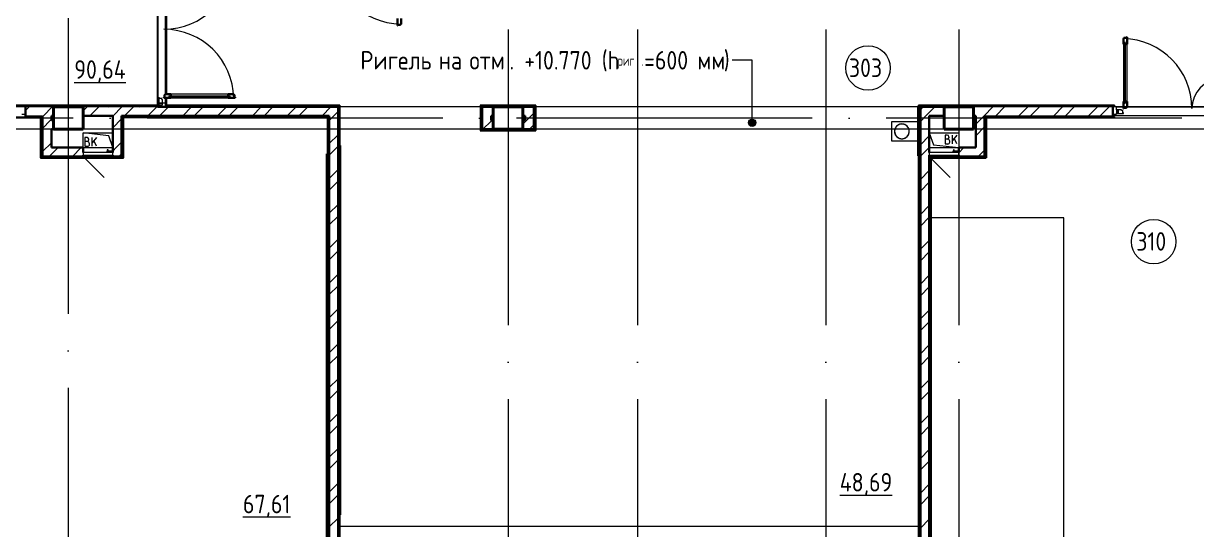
# Model space of a CAD drawing. Header units: millimetres. Extents: x -586848 to 520591, y -385801 to 675781.
# Drawn here: x 267536 to 283411, y 615531 to 622376 of the extents above; entities that cross this region are included whole.
import ezdxf

# ---------------------------------------------------------------- set-up
doc = ezdxf.new("R2010")
doc.units = ezdxf.units.MM
doc.linetypes.add('ADSK_Линия сетки', pattern=[25, 20, -2.5, 0, -2.5])
doc.linetypes.add('ADSK_Сверху', pattern=[450, 300, -150])
for name, color, linetype, lineweight in [('Аннотация', 7, 'Continuous', 18), ('Витраж', 7, 'Continuous', 9), ('Двери', 252, 'Continuous', 9), ('Линии', 7, 'Continuous', 9), ('Марки помещений', 252, 'Continuous', 20), ('Несущие колонны', 252, 'Continuous', 18), ('Оборудование', 8, 'Continuous', 18), ('Ограждение', 252, 'Continuous', 9), ('Оси', 252, 'Continuous', 9), ('Перекрытие', 252, 'Continuous', 18), ('Сантехника', 252, 'Continuous', 9), ('Стены наружные', 7, 'Continuous', 18), ('Стены штриховка', 7, 'Continuous', 9)]:
    doc.layers.add(name, color=color, linetype=linetype, lineweight=lineweight)
doc.layers.add('Двери открывание', color=7, linetype='Continuous', lineweight=9, true_color=0xc0c0c0)
doc.styles.add('GOST Common_2', font='', dxfattribs={"width": 0.9, "height": 250})
doc.styles.add('GOST Common_3', font='', dxfattribs={"height": 3.5})
doc.styles.get('GOST Common_2').set_extended_font_data('GOST type B')
doc.styles.get('GOST Common_3').set_extended_font_data('GOST 2.304 type A')

# ---------------------------------------------------------------- blocks, each defined once
blk = doc.blocks.new('3 этаж')
at = {"layer": 'Аннотация', "lineweight": 9, "true_color": 0x636466}
h = blk.add_hatch(color=251, dxfattribs=at)
edge = h.paths.add_edge_path()
edge.add_arc((278199, -11677), 50, 0, 360)
at = {"color": 251, "lineweight": 18, "true_color": 0x636466}
for p, q in [((269493, -11854), (269146, -11813)), ((269146, -12013), (269146, -11813)), ((269146, -11813), (269546, -11813)), ((269199, -11876), (269169, -11876)), ((269169, -11876), (269169, -11996)), ((269222, -11910), (269222, -11900)), ((269329, -11876), (269269, -11948)), ((269269, -11996), (269269, -11876)), ((269546, -12013), (269493, -11854)), ((280596, -11813), (280653, -11975)), ((280596, -11813), (280996, -11813)), ((280840, -11844), (280810, -11844)), ((280810, -11844), (280810, -11964)), ((280844, -11898), (280810, -11898)), ((280864, -11878), (280864, -11868)), ((280970, -11844), (280910, -11916)), ((280910, -11964), (280910, -11844)), ((280970, -11964), (280934, -11887)), ((280996, -11813), (280996, -12013)), ((269202, -11930), (269169, -11930)), ((269169, -11996), (269206, -11996)), ((269232, -11970), (269232, -11960)), ((269329, -11996), (269293, -11919)), ((280653, -11975), (280996, -12013)), ((280810, -11964), (280847, -11964)), ((280874, -11938), (280874, -11928))]:
    blk.add_line(p, q, dxfattribs=at)
for centre, radius, start, end in [((269199, -11900), 23.3, 0, 90), ((280840, -11868), 23.3, 0, 90), ((280844, -11878), 20, 270, 0), ((280844, -11928), 30, 0, 90), ((269202, -11910), 20, 270, 0), ((269202, -11960), 30, 0, 90), ((269206, -11970), 26.7, 270, 0), ((280847, -11938), 26.7, 270, 0)]:
    blk.add_arc(centre, radius, start, end, dxfattribs=at)
at = {"layer": 'Аннотация', "color": 251, "lineweight": 9, "true_color": 0x636466}
for p, q in [((277934, -10832), (277927, -10832)), ((278199, -10832), (277934, -10832)), ((278199, -11677), (278199, -10832))]:
    blk.add_line(p, q, dxfattribs=at)
blk.add_circle((278199, -11677), 50, dxfattribs=at)
at = {"layer": 'Витраж', "color": 251, "true_color": 0x636466}
for p, q in [((270161, -11413), (270161, -9408)), ((270261, -11291), (270261, -9535)), ((270261, -11413), (270261, -11341))]:
    blk.add_line(p, q, dxfattribs=at)
at = {"layer": 'Витраж', "color": 251, "lineweight": 18, "true_color": 0x636466, "extrusion": (0, 0, -1)}
for p, q in [((270161, -11413), (270161, -11463)), ((270171, -11413), (270161, -11413)), ((270261, -11413), (270221, -11413)), ((270261, -11463), (270261, -11413)), ((268366, -11463), (268316, -11463)), ((268316, -11563), (268366, -11563)), ((268366, -11563), (268366, -11463)), ((270161, -11463), (270261, -11463)), ((283131, -11463), (283081, -11463)), ((283081, -11463), (283081, -11563)), ((283081, -11563), (283131, -11563)), ((283131, -11503), (283131, -11463)), ((283131, -11563), (283131, -11553))]:
    blk.add_line(p, q, dxfattribs=at)
at = {"layer": 'Двери', "color": 251, "lineweight": 30, "true_color": 0x636466}
for p, q in [((273399, -10266), (273399, -10360)), ((273449, -10342), (273449, -10266)), ((273399, -10360), (273407, -10360)), ((273407, -10360), (273407, -10351)), ((273407, -10351), (273441, -10351)), ((273441, -10351), (273441, -10342)), ((273441, -10342), (273449, -10342)), ((283231, -10539), (283223, -10539)), ((283223, -10539), (283223, -10615)), ((283232, -10615), (283223, -10615)), ((283265, -10530), (283231, -10530)), ((283231, -10530), (283231, -10539)), ((283232, -10597), (283232, -10615)), ((283253, -10597), (283232, -10597)), ((283253, -10615), (283253, -10597)), ((283273, -10615), (283253, -10615)), ((283273, -10521), (283265, -10521)), ((283265, -10521), (283265, -10530)), ((283273, -10615), (283273, -10521)), ((270248, -11333), (270239, -11333)), ((270239, -11333), (270239, -11341)), ((270239, -11341), (270333, -11341)), ((270248, -11299), (270248, -11333)), ((270257, -11299), (270248, -11299)), ((270333, -11291), (270257, -11291)), ((270257, -11291), (270257, -11299)), ((270333, -11311), (270315, -11311)), ((270315, -11311), (270315, -11332)), ((270315, -11332), (270333, -11332)), ((270333, -11291), (270333, -11311)), ((270333, -11332), (270333, -11341)), ((271185, -11291), (271109, -11291)), ((271109, -11291), (271109, -11311)), ((271109, -11311), (271127, -11311)), ((271109, -11332), (271109, -11341)), ((271127, -11332), (271109, -11332)), ((271109, -11341), (271203, -11341)), ((271127, -11311), (271127, -11332)), ((271185, -11299), (271185, -11291)), ((271194, -11299), (271185, -11299)), ((271194, -11333), (271194, -11299)), ((271203, -11333), (271194, -11333)), ((271203, -11341), (271203, -11333)), ((283223, -11391), (283223, -11485)), ((283232, -11391), (283223, -11391)), ((283232, -11409), (283232, -11391)), ((283253, -11409), (283232, -11409)), ((283253, -11391), (283253, -11409)), ((283273, -11391), (283253, -11391)), ((283273, -11467), (283273, -11391)), ((283223, -11485), (283231, -11485)), ((283231, -11485), (283231, -11476)), ((283231, -11476), (283265, -11476)), ((283265, -11476), (283265, -11467)), ((283265, -11467), (283273, -11467))]:
    blk.add_line(p, q, dxfattribs=at)
at = {"layer": 'Двери', "color": 251, "true_color": 0x636466}
for p, q in [((283223, -10615), (283223, -11391)), ((283232, -10597), (283232, -11409)), ((283253, -10597), (283232, -10597)), ((283253, -11409), (283253, -10597)), ((283273, -11391), (283273, -10615)), ((270179, -11341), (270171, -11341)), ((270171, -11341), (270171, -11413)), ((270221, -11413), (270171, -11413)), ((270171, -11413), (270171, -11433)), ((270171, -11413), (270221, -11413)), ((270179, -11350), (270179, -11341)), ((270213, -11350), (270179, -11350)), ((270213, -11364), (270213, -11350)), ((270221, -11364), (270213, -11364)), ((270221, -11413), (270221, -11364)), ((270221, -11433), (270221, -11413)), ((270315, -11311), (271127, -11311)), ((270315, -11332), (270315, -11311)), ((271127, -11332), (270315, -11332)), ((271109, -11291), (270333, -11291)), ((270333, -11341), (271109, -11341)), ((271127, -11311), (271127, -11332)), ((283232, -11409), (283253, -11409)), ((270171, -11433), (270221, -11433)), ((283131, -11503), (283131, -11553)), ((283151, -11503), (283131, -11503)), ((283131, -11553), (283151, -11553)), ((283151, -11553), (283151, -11503)), ((283200, -11503), (283151, -11503)), ((283151, -11503), (283151, -11553)), ((283151, -11553), (283223, -11553)), ((283200, -11511), (283200, -11503)), ((283214, -11511), (283200, -11511)), ((283214, -11545), (283214, -11511)), ((283223, -11545), (283214, -11545)), ((283223, -11553), (283223, -11545))]:
    blk.add_line(p, q, dxfattribs=at)
at = {"layer": 'Двери открывание', "color": 251, "true_color": 0x636466}
for centre, radius, start, end in [((270239, -9467), 946, 270, 358.9097), ((273467, -9376), 966, 180, 268.9323), ((270239, -11359), 946, 1.0903, 90), ((283205, -11485), 946, 0, 88.9097), ((284557, -11485), 406, 92.541, 180)]:
    blk.add_arc(centre, radius, start, end, dxfattribs=at)
at = {"layer": 'Линии', "color": 251, "linetype": 'ADSK_Сверху', "ltscale": 200, "true_color": 0x636466}
for p, q in [((294551, -11463), (261341, -11463)), ((294551, -11763), (261341, -11763))]:
    blk.add_line(p, q, dxfattribs=at)
at = {"layer": 'Марки помещений', "color": 251, "true_color": 0x636466}
for centre in [(279768, -10936), (283633, -13285)]:
    blk.add_circle(centre, 300, dxfattribs=at)
at = {"layer": 'Несущие колонны', "color": 251, "lineweight": 40, "true_color": 0x636466}
for p, q in [((268746, -11463), (269146, -11463)), ((268746, -11763), (268746, -11463)), ((269146, -11463), (268746, -11463)), ((268746, -11583), (268746, -11763)), ((269146, -11463), (269146, -11763)), ((269146, -11763), (269146, -11583)), ((274696, -11463), (275096, -11463)), ((274696, -11763), (274696, -11463)), ((275096, -11463), (274696, -11463)), ((274696, -11463), (274696, -11763)), ((275096, -11463), (275096, -11763)), ((275096, -11763), (275096, -11463)), ((280796, -11463), (281196, -11463)), ((280796, -11763), (280796, -11463)), ((281196, -11463), (280796, -11463)), ((280796, -11463), (280796, -11763)), ((281196, -11463), (281196, -11763)), ((281196, -11763), (281196, -11463)), ((269146, -11763), (268746, -11763)), ((268746, -11763), (269146, -11763)), ((275096, -11763), (274696, -11763)), ((274696, -11763), (275096, -11763)), ((281196, -11763), (280796, -11763)), ((280796, -11763), (281196, -11763))]:
    blk.add_line(p, q, dxfattribs=at)
at = {"layer": 'Несущие колонны', "color": 251, "true_color": 0x636466}
for p, q in [((268746, -11463), (268746, -11583)), ((269146, -11583), (269146, -11463))]:
    blk.add_line(p, q, dxfattribs=at)
at = {"layer": 'Оборудование', "color": 251, "true_color": 0x636466}
for p, q in [((269474, -12063), (269466, -12063)), ((269466, -12063), (269466, -12068)), ((269470, -12063), (269470, -12078)), ((269489, -12063), (269470, -12063)), ((269473, -12061), (269471, -12063)), ((269473, -12043), (269473, -12061)), ((269485, -12043), (269473, -12043)), ((269485, -12061), (269473, -12061)), ((269530, -12063), (269484, -12063)), ((269485, -12061), (269485, -12043)), ((269487, -12063), (269485, -12061)), ((269489, -12078), (269489, -12063)), ((269530, -12068), (269530, -12063)), ((280924, -12063), (280916, -12063)), ((280916, -12063), (280916, -12068)), ((280920, -12063), (280920, -12078)), ((280939, -12063), (280920, -12063)), ((280923, -12061), (280921, -12063)), ((280923, -12043), (280923, -12061)), ((280935, -12043), (280923, -12043)), ((280935, -12061), (280923, -12061)), ((280980, -12063), (280934, -12063)), ((280935, -12061), (280935, -12043)), ((280937, -12063), (280935, -12061)), ((280939, -12078), (280939, -12063)), ((280980, -12068), (280980, -12063)), ((269146, -12078), (269146, -12115)), ((269546, -12078), (269146, -12078)), ((269146, -12133), (269429, -12416)), ((269147, -12116), (269545, -12116)), ((269153, -12116), (269153, -12125)), ((269154, -12126), (269538, -12126)), ((269165, -12128), (269165, -12133)), ((269165, -12133), (269527, -12133)), ((269449, -12133), (269449, -12135)), ((269449, -12135), (269453, -12135)), ((269514, -12135), (269453, -12135)), ((269466, -12068), (269474, -12068)), ((269484, -12068), (269530, -12068)), ((269514, -12135), (269518, -12135)), ((269518, -12135), (269518, -12133)), ((269527, -12133), (269527, -12128)), ((269539, -12125), (269539, -12116)), ((269546, -12115), (269546, -12078)), ((280596, -12078), (280596, -12115)), ((280996, -12078), (280596, -12078)), ((280596, -12133), (280879, -12416)), ((280597, -12116), (280995, -12116)), ((280603, -12116), (280603, -12125)), ((280604, -12126), (280988, -12126)), ((280615, -12128), (280615, -12133)), ((280615, -12133), (280977, -12133)), ((280899, -12133), (280899, -12135)), ((280899, -12135), (280903, -12135)), ((280964, -12135), (280903, -12135)), ((280916, -12068), (280924, -12068)), ((280934, -12068), (280980, -12068)), ((280964, -12135), (280968, -12135)), ((280968, -12135), (280968, -12133)), ((280977, -12133), (280977, -12128)), ((280989, -12125), (280989, -12116)), ((280996, -12115), (280996, -12078))]:
    blk.add_line(p, q, dxfattribs=at)
for points, knots in [([(269146, -12115), (269146, -12115), (269146, -12115), (269146, -12115), (269146, -12115), (269146, -12116), (269146, -12116), (269146, -12116), (269147, -12116), (269147, -12116)], [-1, -1, -1, -1, -0.833333, -0.666667, -0.5, -0.333333, -0.25, -0.166667, 0, 0, 0, 0]), ([(269153, -12125), (269153, -12126), (269153, -12126), (269153, -12126), (269153, -12126), (269153, -12126), (269153, -12126), (269153, -12126), (269154, -12126), (269154, -12126), (269154, -12126)], [-1, -1, -1, -1, -0.833333, -0.666667, -0.541667, -0.416667, -0.333333, -0.25, -0.166667, 0, 0, 0, 0]), ([(269163, -12126), (269163, -12126), (269164, -12126), (269164, -12127), (269164, -12127), (269164, -12127), (269164, -12127), (269164, -12127), (269165, -12127), (269165, -12127), (269165, -12128), (269165, -12128), (269165, -12128)], [-1, -1, -1, -1, -0.833333, -0.75, -0.666667, -0.583333, -0.5, -0.416667, -0.333333, -0.25, -0.166667, 0, 0, 0, 0]), ([(269527, -12128), (269527, -12128), (269527, -12128), (269527, -12127), (269527, -12127), (269527, -12127), (269527, -12127), (269527, -12127), (269528, -12127), (269528, -12127), (269528, -12126), (269528, -12126), (269528, -12126)], [0, 0, 0, 0, 0.166667, 0.25, 0.333333, 0.416667, 0.5, 0.583333, 0.666667, 0.75, 0.833333, 1, 1, 1, 1]), ([(269538, -12126), (269538, -12126), (269538, -12126), (269538, -12126), (269538, -12126), (269538, -12126), (269539, -12126), (269539, -12126), (269539, -12126), (269539, -12126), (269539, -12125)], [0, 0, 0, 0, 0.166667, 0.25, 0.333333, 0.416667, 0.541667, 0.666667, 0.833333, 1, 1, 1, 1]), ([(269545, -12116), (269545, -12116), (269545, -12116), (269545, -12116), (269545, -12116), (269546, -12115), (269546, -12115), (269546, -12115), (269546, -12115), (269546, -12115)], [0, 0, 0, 0, 0.166667, 0.25, 0.333333, 0.5, 0.666667, 0.833333, 1, 1, 1, 1]), ([(280596, -12115), (280596, -12115), (280596, -12115), (280596, -12115), (280596, -12115), (280596, -12116), (280596, -12116), (280596, -12116), (280597, -12116), (280597, -12116)], [-1, -1, -1, -1, -0.833333, -0.666667, -0.5, -0.333333, -0.25, -0.166667, 0, 0, 0, 0]), ([(280603, -12125), (280603, -12126), (280603, -12126), (280603, -12126), (280603, -12126), (280603, -12126), (280603, -12126), (280603, -12126), (280604, -12126), (280604, -12126), (280604, -12126)], [-1, -1, -1, -1, -0.833333, -0.666667, -0.541667, -0.416667, -0.333333, -0.25, -0.166667, 0, 0, 0, 0]), ([(280613, -12126), (280613, -12126), (280614, -12126), (280614, -12127), (280614, -12127), (280614, -12127), (280614, -12127), (280614, -12127), (280615, -12127), (280615, -12127), (280615, -12128), (280615, -12128), (280615, -12128)], [-1, -1, -1, -1, -0.833333, -0.75, -0.666667, -0.583333, -0.5, -0.416667, -0.333333, -0.25, -0.166667, 0, 0, 0, 0]), ([(280977, -12128), (280977, -12128), (280977, -12128), (280977, -12127), (280977, -12127), (280977, -12127), (280977, -12127), (280977, -12127), (280978, -12127), (280978, -12127), (280978, -12126), (280978, -12126), (280978, -12126)], [0, 0, 0, 0, 0.166667, 0.25, 0.333333, 0.416667, 0.5, 0.583333, 0.666667, 0.75, 0.833333, 1, 1, 1, 1]), ([(280988, -12126), (280988, -12126), (280988, -12126), (280988, -12126), (280988, -12126), (280988, -12126), (280989, -12126), (280989, -12126), (280989, -12126), (280989, -12126), (280989, -12125)], [0, 0, 0, 0, 0.166667, 0.25, 0.333333, 0.416667, 0.541667, 0.666667, 0.833333, 1, 1, 1, 1]), ([(280995, -12116), (280995, -12116), (280995, -12116), (280995, -12116), (280995, -12116), (280996, -12115), (280996, -12115), (280996, -12115), (280996, -12115), (280996, -12115)], [0, 0, 0, 0, 0.166667, 0.25, 0.333333, 0.5, 0.666667, 0.833333, 1, 1, 1, 1])]:
    blk.add_open_spline(points, degree=3, knots=knots, dxfattribs=at)
at = {"layer": 'Ограждение', "color": 251, "true_color": 0x636466}
for p, q in [((270161, -11438), (264826, -11438)), ((270151, -11448), (270161, -11448)), ((270264, -11448), (270264, -11438)), ((272621, -11438), (270264, -11438)), ((270264, -11448), (270276, -11448)), ((272616, -11448), (272621, -11448)), ((272621, -11438), (272621, -11448)), ((274526, -11443), (274521, -11438)), ((274521, -11438), (274521, -11788)), ((275271, -11438), (274521, -11438)), ((275271, -11438), (275266, -11443)), ((275271, -11788), (275271, -11438)), ((280451, -11448), (280451, -11438)), ((283101, -11438), (280451, -11438)), ((280451, -11448), (280456, -11448)), ((283081, -11448), (283101, -11448)), ((283101, -11438), (283101, -11448)), ((264826, -11608), (268571, -11608)), ((268576, -11603), (268571, -11608)), ((268571, -11608), (268571, -12158)), ((269691, -11608), (269686, -11603)), ((269691, -12158), (269691, -11608)), ((269691, -11608), (272451, -11608)), ((272451, -11608), (272456, -11603)), ((272451, -11608), (272451, -12098)), ((272616, -11723), (272621, -11723)), ((272621, -11983), (272621, -11723)), ((281371, -11608), (281366, -11603)), ((281371, -12118), (281371, -11608)), ((281371, -11608), (283101, -11608)), ((283101, -11598), (283081, -11598)), ((283101, -11598), (283101, -11608)), ((274526, -11783), (274521, -11788)), ((274521, -11788), (275271, -11788)), ((275266, -11783), (275271, -11788)), ((268571, -12158), (268576, -12153)), ((268571, -12158), (269691, -12158)), ((269691, -12158), (269686, -12153)), ((280621, -12963), (280621, -12153)), ((281371, -12118), (281366, -12113)), ((281366, -12118), (281371, -12118)), ((280451, -12398), (280456, -12398)), ((280451, -12398), (280451, -17133)), ((272621, -17133), (272621, -16983)), ((272616, -17133), (280456, -17133))]:
    blk.add_line(p, q, dxfattribs=at)
at = {"layer": 'Оси', "color": 251, "linetype": 'ADSK_Линия сетки', "ltscale": 200, "true_color": 0x636466}
for p, q in [((274896, 34587), (274896, -31390)), ((276646, 34587), (276646, -31390)), ((279196, 34587), (279196, -31390)), ((280996, 34587), (280996, -31390)), ((268946, -263), (268946, -31390)), ((314013, -11613), (237074, -11613))]:
    blk.add_line(p, q, dxfattribs=at)
at = {"layer": 'Перекрытие', "color": 251, "true_color": 0x636466}
for p, q in [((269146, -12013), (269146, -11813)), ((269146, -11813), (269546, -11813)), ((280596, -11813), (280996, -11813)), ((280996, -11813), (280996, -12013)), ((282416, -12963), (280616, -12963)), ((282416, -17563), (282416, -12963))]:
    blk.add_line(p, q, dxfattribs=at)
at = {"layer": 'Сантехника', "color": 251, "true_color": 0x636466}
for p, q in [((280446, -11663), (280086, -11663)), ((280086, -11663), (280086, -11923)), ((280138, -11745), (280136, -11749)), ((280140, -11742), (280138, -11745)), ((280142, -11739), (280140, -11742)), ((280144, -11735), (280142, -11739)), ((280147, -11732), (280144, -11735)), ((280149, -11729), (280147, -11732)), ((280152, -11726), (280149, -11729)), ((280155, -11723), (280152, -11726)), ((280158, -11720), (280155, -11723)), ((280161, -11718), (280158, -11720)), ((280164, -11715), (280161, -11718)), ((280167, -11713), (280164, -11715)), ((280170, -11710), (280167, -11713)), ((280174, -11708), (280170, -11710)), ((280177, -11706), (280174, -11708)), ((280181, -11704), (280177, -11706)), ((280184, -11703), (280181, -11704)), ((280188, -11701), (280184, -11703)), ((280192, -11699), (280188, -11701)), ((280195, -11698), (280192, -11699)), ((280199, -11697), (280195, -11698)), ((280203, -11696), (280199, -11697)), ((280207, -11695), (280203, -11696)), ((280211, -11695), (280207, -11695)), ((280215, -11694), (280211, -11695)), ((280219, -11694), (280215, -11694)), ((280223, -11693), (280219, -11694)), ((280227, -11693), (280223, -11693)), ((280231, -11694), (280227, -11693)), ((280235, -11694), (280231, -11694)), ((280239, -11694), (280235, -11694)), ((280243, -11695), (280239, -11694)), ((280247, -11696), (280243, -11695)), ((280251, -11697), (280247, -11696)), ((280254, -11698), (280251, -11697)), ((280258, -11699), (280254, -11698)), ((280262, -11700), (280258, -11699)), ((280266, -11702), (280262, -11700)), ((280269, -11703), (280266, -11702)), ((280273, -11705), (280269, -11703)), ((280276, -11707), (280273, -11705)), ((280280, -11709), (280276, -11707)), ((280283, -11712), (280280, -11709)), ((280286, -11714), (280283, -11712)), ((280289, -11716), (280286, -11714)), ((280293, -11719), (280289, -11716)), ((280295, -11722), (280293, -11719)), ((280298, -11725), (280295, -11722)), ((280301, -11728), (280298, -11725)), ((280304, -11731), (280301, -11728)), ((280306, -11734), (280304, -11731)), ((280308, -11737), (280306, -11734)), ((280311, -11740), (280308, -11737)), ((280313, -11744), (280311, -11740)), ((280314, -11747), (280313, -11744)), ((280127, -11779), (280126, -11783)), ((280126, -11783), (280126, -11787)), ((280126, -11787), (280126, -11791)), ((280126, -11791), (280126, -11793)), ((280126, -11793), (280126, -11797)), ((280126, -11797), (280126, -11801)), ((280126, -11801), (280126, -11805)), ((280126, -11805), (280127, -11809)), ((280128, -11771), (280127, -11775)), ((280127, -11775), (280127, -11779)), ((280127, -11809), (280128, -11813)), ((280129, -11768), (280128, -11771)), ((280128, -11813), (280129, -11817)), ((280130, -11764), (280129, -11768)), ((280129, -11817), (280130, -11821)), ((280132, -11760), (280130, -11764)), ((280130, -11821), (280131, -11825)), ((280131, -11825), (280132, -11829)), ((280133, -11756), (280132, -11760)), ((280132, -11829), (280134, -11832)), ((280135, -11753), (280133, -11756)), ((280134, -11832), (280135, -11836)), ((280136, -11749), (280135, -11753)), ((280135, -11836), (280137, -11840)), ((280137, -11840), (280139, -11843)), ((280139, -11843), (280141, -11847)), ((280141, -11847), (280143, -11850)), ((280143, -11850), (280146, -11853)), ((280146, -11853), (280148, -11856)), ((280148, -11856), (280151, -11859)), ((280151, -11859), (280153, -11862)), ((280153, -11862), (280156, -11865)), ((280156, -11865), (280159, -11868)), ((280159, -11868), (280162, -11871)), ((280162, -11871), (280165, -11873)), ((280165, -11873), (280168, -11875)), ((280168, -11875), (280172, -11878)), ((280172, -11878), (280175, -11880)), ((280175, -11880), (280179, -11882)), ((280179, -11882), (280182, -11883)), ((280182, -11883), (280186, -11885)), ((280186, -11885), (280190, -11887)), ((280190, -11887), (280193, -11888)), ((280193, -11888), (280197, -11889)), ((280197, -11889), (280201, -11890)), ((280201, -11890), (280205, -11891)), ((280205, -11891), (280209, -11892)), ((280209, -11892), (280213, -11893)), ((280213, -11893), (280217, -11893)), ((280217, -11893), (280221, -11893)), ((280221, -11893), (280225, -11893)), ((280225, -11893), (280229, -11893)), ((280229, -11893), (280233, -11893)), ((280233, -11893), (280237, -11893)), ((280237, -11893), (280241, -11892)), ((280241, -11892), (280245, -11892)), ((280245, -11892), (280248, -11891)), ((280248, -11891), (280252, -11890)), ((280252, -11890), (280256, -11889)), ((280256, -11889), (280260, -11887)), ((280260, -11887), (280264, -11886)), ((280264, -11886), (280267, -11884)), ((280267, -11884), (280271, -11883)), ((280271, -11883), (280275, -11881)), ((280275, -11881), (280278, -11879)), ((280278, -11879), (280281, -11877)), ((280281, -11877), (280285, -11874)), ((280285, -11874), (280288, -11872)), ((280288, -11872), (280291, -11869)), ((280291, -11869), (280294, -11867)), ((280294, -11867), (280297, -11864)), ((280297, -11864), (280300, -11861)), ((280300, -11861), (280302, -11858)), ((280302, -11858), (280305, -11855)), ((280305, -11855), (280307, -11852)), ((280307, -11852), (280309, -11848)), ((280309, -11848), (280311, -11845)), ((280311, -11845), (280313, -11842)), ((280313, -11842), (280315, -11838)), ((280316, -11751), (280314, -11747)), ((280315, -11838), (280317, -11834)), ((280318, -11755), (280316, -11751)), ((280317, -11834), (280319, -11831)), ((280319, -11758), (280318, -11755)), ((280321, -11762), (280319, -11758)), ((280319, -11831), (280320, -11827)), ((280320, -11827), (280321, -11823)), ((280322, -11766), (280321, -11762)), ((280321, -11823), (280322, -11819)), ((280323, -11770), (280322, -11766)), ((280322, -11819), (280323, -11815)), ((280324, -11774), (280323, -11770)), ((280323, -11815), (280324, -11812)), ((280325, -11778), (280324, -11774)), ((280324, -11812), (280325, -11808)), ((280325, -11781), (280325, -11778)), ((280325, -11785), (280325, -11781)), ((280326, -11789), (280325, -11785)), ((280325, -11804), (280326, -11800)), ((280325, -11808), (280325, -11804)), ((280326, -11793), (280326, -11789)), ((280326, -11796), (280326, -11793)), ((280326, -11800), (280326, -11796)), ((280086, -11923), (280446, -11923))]:
    blk.add_line(p, q, dxfattribs=at)
for start, end in [(0, 180), (180, 0)]:
    blk.add_arc((280226, -11793), 100, start, end, dxfattribs=at)
at = {"layer": 'Стены наружные', "color": 251, "true_color": 0x636466}
for p, q in [((270151, -11438), (270151, -9383)), ((270276, -9535), (270276, -11291)), ((270276, -11341), (270276, -11438)), ((264916, -11443), (268366, -11443)), ((268746, -11583), (268746, -11463)), ((269146, -11463), (269146, -11583)), ((284681, -11583), (283081, -11583)), ((283131, -11463), (283223, -11463)), ((283273, -11463), (284489, -11463)), ((268366, -11603), (264916, -11603)), ((269146, -12013), (269546, -12013)), ((280596, -12013), (280996, -12013))]:
    blk.add_line(p, q, dxfattribs=at)
at = {"layer": 'Стены наружные', "color": 251, "lineweight": 30, "true_color": 0x636466}
for p, q in [((268366, -11443), (268366, -11603)), ((270136, -11443), (268366, -11443)), ((268596, -12133), (268596, -11583)), ((268716, -11583), (268746, -11583)), ((268716, -11643), (268716, -11583)), ((268746, -11463), (269146, -11463)), ((269146, -11583), (269546, -11583)), ((269546, -11583), (269546, -12078)), ((269666, -11583), (272476, -11583)), ((269666, -12133), (269666, -11583)), ((270136, -11448), (270136, -11443)), ((270151, -11448), (270136, -11448)), ((270151, -11463), (270151, -11448)), ((270151, -11463), (272596, -11463)), ((270276, -11448), (270276, -11463)), ((270276, -11448), (272611, -11448)), ((272616, -11443), (270291, -11443)), ((270291, -11443), (270291, -11448)), ((272476, -17588), (272476, -11583)), ((272596, -11463), (272596, -17588)), ((272611, -11448), (272611, -17583)), ((272616, -11983), (272616, -11443)), ((275266, -11443), (274526, -11443)), ((274526, -11443), (274526, -11783)), ((275261, -11448), (274531, -11448)), ((274531, -11448), (274531, -11778)), ((275096, -11463), (274546, -11463)), ((274546, -11463), (274546, -11763)), ((274666, -11583), (274696, -11583)), ((274666, -11643), (274666, -11583)), ((274696, -11583), (274696, -11463)), ((275246, -11463), (275096, -11463)), ((275096, -11463), (275096, -11583)), ((275096, -11583), (275126, -11583)), ((275126, -11583), (275126, -11643)), ((275246, -11763), (275246, -11463)), ((275261, -11778), (275261, -11448)), ((275266, -11783), (275266, -11443)), ((280446, -11463), (280446, -12123)), ((280456, -11463), (280446, -11463)), ((283081, -11443), (280456, -11443)), ((280456, -11443), (280456, -11463)), ((280476, -17588), (280476, -11463)), ((281196, -11463), (280476, -11463)), ((280596, -12078), (280596, -11583)), ((280596, -11583), (280796, -11583)), ((280796, -11583), (280796, -11463)), ((281196, -11463), (281196, -11583)), ((281196, -11583), (281226, -11583)), ((281226, -11583), (281226, -12013)), ((281346, -12133), (281346, -11583)), ((283081, -11603), (283081, -11443)), ((268366, -11603), (268576, -11603)), ((268576, -11603), (268576, -12153)), ((268581, -11598), (268581, -12148)), ((268746, -11643), (268716, -11643)), ((268746, -11763), (268746, -11643)), ((269681, -12148), (269681, -11598)), ((269681, -11598), (272461, -11598)), ((269686, -12153), (269686, -11603)), ((269686, -11603), (272456, -11603)), ((272456, -11603), (272456, -12098)), ((272461, -11598), (272461, -12098)), ((274696, -11643), (274666, -11643)), ((274696, -11763), (274696, -11643)), ((275126, -11643), (275096, -11643)), ((275096, -11643), (275096, -11763)), ((281361, -11598), (281366, -11598)), ((281366, -12153), (281366, -11603)), ((281366, -11603), (283081, -11603)), ((268716, -12013), (268716, -11763)), ((268716, -11763), (268746, -11763)), ((274526, -11783), (275266, -11783)), ((274531, -11778), (275261, -11778)), ((274546, -11763), (275096, -11763)), ((275096, -11763), (275246, -11763)), ((269146, -12013), (268716, -12013)), ((269146, -12078), (269146, -12013)), ((272626, -11983), (272616, -11983)), ((272626, -16983), (272626, -11983)), ((281226, -12013), (280996, -12013)), ((280996, -12013), (280996, -12078)), ((268576, -12153), (269686, -12153)), ((268581, -12148), (269681, -12148)), ((269165, -12133), (268596, -12133)), ((269146, -12133), (269146, -12115)), ((269666, -12133), (269527, -12133)), ((269546, -12115), (269546, -12133)), ((272446, -12098), (272446, -17313)), ((272456, -12098), (272446, -12098)), ((280446, -12123), (280456, -12123)), ((280456, -12123), (280456, -17578)), ((280461, -17583), (280461, -12123)), ((280596, -12115), (280596, -17588)), ((280615, -12133), (280596, -12133)), ((280611, -12148), (280616, -12148)), ((280611, -17583), (280611, -12148)), ((280616, -17578), (280616, -12153)), ((280616, -12153), (281366, -12153)), ((281346, -12133), (280977, -12133)), ((280996, -12115), (280996, -12133)), ((272616, -16983), (272626, -16983)), ((272616, -17578), (272616, -16983))]:
    blk.add_line(p, q, dxfattribs=at)
at = {"layer": 'Стены наружные', "color": 251, "linetype": 'Continuous', "lineweight": 9, "true_color": 0x636466}
for p, q in [((268366, -11448), (268370, -11443)), ((268366, -11511), (268414, -11463)), ((268436, -11448), (268441, -11443)), ((268482, -11598), (268482, -11583)), ((268507, -11448), (268512, -11443)), ((268577, -11448), (268582, -11443)), ((268596, -11596), (268608, -11583)), ((268608, -11583), (268728, -11463)), ((268633, -11463), (268648, -11448)), ((268648, -11448), (268653, -11443)), ((268719, -11448), (268724, -11443)), ((268790, -11448), (268795, -11443)), ((268860, -11448), (268865, -11443)), ((268931, -11448), (268936, -11443)), ((269002, -11448), (269007, -11443)), ((269057, -11463), (269072, -11448)), ((269072, -11448), (269077, -11443)), ((269143, -11448), (269148, -11443)), ((269146, -11517), (269200, -11463)), ((269214, -11448), (269219, -11443)), ((269237, -11583), (269357, -11463)), ((269285, -11448), (269290, -11443)), ((269355, -11448), (269360, -11443)), ((269426, -11448), (269431, -11443)), ((269482, -11463), (269497, -11448)), ((269497, -11448), (269502, -11443)), ((269546, -11589), (269551, -11583)), ((269551, -11583), (269671, -11463)), ((269567, -11448), (269572, -11443)), ((269638, -11448), (269643, -11443)), ((269682, -11598), (269682, -11583)), ((269708, -11583), (269828, -11463)), ((269709, -11448), (269714, -11443)), ((269780, -11448), (269785, -11443)), ((269850, -11448), (269855, -11443)), ((269906, -11463), (269921, -11448)), ((269921, -11448), (269926, -11443)), ((269992, -11448), (269997, -11443)), ((270023, -11583), (270143, -11463)), ((270062, -11448), (270067, -11443)), ((270133, -11448), (270136, -11445)), ((270180, -11583), (270300, -11463)), ((270282, -11598), (270282, -11583)), ((270330, -11463), (270345, -11448)), ((270345, -11448), (270350, -11443)), ((270416, -11448), (270421, -11443)), ((270487, -11448), (270492, -11443)), ((270494, -11583), (270614, -11463)), ((270557, -11448), (270562, -11443)), ((270628, -11448), (270633, -11443)), ((270651, -11583), (270771, -11463)), ((270699, -11448), (270704, -11443)), ((270755, -11463), (270770, -11448)), ((270770, -11448), (270775, -11443)), ((270840, -11448), (270845, -11443)), ((270882, -11598), (270882, -11583)), ((270911, -11448), (270916, -11443)), ((270965, -11583), (271085, -11463)), ((270982, -11448), (270987, -11443)), ((271052, -11448), (271057, -11443)), ((271123, -11448), (271128, -11443)), ((271123, -11583), (271243, -11463)), ((271179, -11463), (271194, -11448)), ((271194, -11448), (271199, -11443)), ((271264, -11448), (271269, -11443)), ((271335, -11448), (271340, -11443)), ((271406, -11448), (271411, -11443)), ((271437, -11583), (271557, -11463)), ((271477, -11448), (271482, -11443)), ((271482, -11598), (271482, -11583)), ((271547, -11448), (271552, -11443)), ((271594, -11583), (271714, -11463)), ((271603, -11463), (271618, -11448)), ((271618, -11448), (271623, -11443)), ((271689, -11448), (271694, -11443)), ((271759, -11448), (271764, -11443)), ((271830, -11448), (271835, -11443)), ((271901, -11448), (271906, -11443)), ((271908, -11583), (272028, -11463)), ((271972, -11448), (271977, -11443)), ((272027, -11463), (272042, -11448)), ((272042, -11448), (272047, -11443)), ((272066, -11583), (272186, -11463)), ((272082, -11598), (272082, -11583)), ((272113, -11448), (272118, -11443)), ((272184, -11448), (272189, -11443)), ((272254, -11448), (272259, -11443)), ((272325, -11448), (272330, -11443)), ((272380, -11583), (272500, -11463)), ((272396, -11448), (272401, -11443)), ((272452, -11463), (272467, -11448)), ((272467, -11448), (272472, -11443)), ((272476, -11645), (272537, -11583)), ((272537, -11448), (272542, -11443)), ((272537, -11583), (272596, -11525)), ((272608, -11448), (272611, -11446)), ((272611, -11446), (272613, -11443)), ((272611, -11516), (272616, -11511)), ((272611, -11587), (272616, -11582)), ((274526, -11511), (274531, -11506)), ((274526, -11581), (274531, -11576)), ((274531, -11506), (274546, -11491)), ((274573, -11463), (274588, -11448)), ((274588, -11448), (274593, -11443)), ((274659, -11448), (274664, -11443)), ((274729, -11448), (274734, -11443)), ((274800, -11448), (274805, -11443)), ((274871, -11448), (274876, -11443)), ((274941, -11448), (274946, -11443)), ((274997, -11463), (275012, -11448)), ((275012, -11448), (275017, -11443)), ((275083, -11448), (275088, -11443)), ((275126, -11666), (275209, -11583)), ((275154, -11448), (275159, -11443)), ((275209, -11583), (275246, -11546)), ((275224, -11448), (275229, -11443)), ((275261, -11483), (275266, -11478)), ((275261, -11553), (275266, -11548)), ((280446, -11530), (280476, -11500)), ((280456, -11450), (280457, -11448)), ((280457, -11448), (280462, -11443)), ((280476, -11502), (280515, -11463)), ((280476, -11660), (280552, -11583)), ((280513, -11463), (280528, -11448)), ((280528, -11448), (280533, -11443)), ((280552, -11583), (280672, -11463)), ((280598, -11448), (280603, -11443)), ((280669, -11448), (280674, -11443)), ((280740, -11448), (280745, -11443)), ((280810, -11448), (280815, -11443)), ((280881, -11448), (280886, -11443)), ((280937, -11463), (280952, -11448)), ((280952, -11448), (280957, -11443)), ((281023, -11448), (281028, -11443)), ((281093, -11448), (281098, -11443)), ((281164, -11448), (281169, -11443)), ((281226, -11695), (281338, -11583)), ((281235, -11448), (281240, -11443)), ((281305, -11448), (281310, -11443)), ((281338, -11583), (281458, -11463)), ((281361, -11463), (281376, -11448)), ((281376, -11448), (281381, -11443)), ((281447, -11448), (281452, -11443)), ((281495, -11583), (281615, -11463)), ((281518, -11448), (281523, -11443)), ((281588, -11448), (281593, -11443)), ((281650, -11598), (281665, -11583)), ((281659, -11448), (281664, -11443)), ((281730, -11448), (281735, -11443)), ((281785, -11463), (281800, -11448)), ((281800, -11448), (281805, -11443)), ((281809, -11583), (281929, -11463)), ((281871, -11448), (281876, -11443)), ((281942, -11448), (281947, -11443)), ((281966, -11583), (282086, -11463)), ((282013, -11448), (282018, -11443)), ((282075, -11598), (282090, -11583)), ((282083, -11448), (282088, -11443)), ((282154, -11448), (282159, -11443)), ((282210, -11463), (282225, -11448)), ((282225, -11448), (282230, -11443)), ((282281, -11583), (282401, -11463)), ((282295, -11448), (282300, -11443)), ((282366, -11448), (282371, -11443)), ((282437, -11448), (282442, -11443)), ((282438, -11583), (282558, -11463)), ((282499, -11598), (282514, -11583)), ((282507, -11448), (282512, -11443)), ((282578, -11448), (282583, -11443)), ((282634, -11463), (282649, -11448)), ((282649, -11448), (282654, -11443)), ((282720, -11448), (282725, -11443)), ((282752, -11583), (282872, -11463)), ((282790, -11448), (282795, -11443)), ((282861, -11448), (282866, -11443)), ((282909, -11583), (283029, -11463)), ((282923, -11598), (282938, -11583)), ((282932, -11448), (282937, -11443)), ((283002, -11448), (283007, -11443)), ((283058, -11463), (283073, -11448)), ((283073, -11448), (283078, -11443)), ((268422, -11603), (268427, -11598)), ((268493, -11603), (268498, -11598)), ((268564, -11603), (268569, -11598)), ((268576, -11662), (268581, -11657)), ((268576, -11733), (268581, -11728)), ((268596, -11753), (268705, -11643)), ((268705, -11643), (268716, -11633)), ((269546, -11746), (269666, -11626)), ((269681, -11618), (269686, -11613)), ((269681, -11689), (269686, -11684)), ((269695, -11603), (269700, -11598)), ((269766, -11603), (269771, -11598)), ((269837, -11603), (269842, -11598)), ((269907, -11603), (269912, -11598)), ((269978, -11603), (269983, -11598)), ((270049, -11603), (270054, -11598)), ((270120, -11603), (270125, -11598)), ((270190, -11603), (270195, -11598)), ((270261, -11603), (270266, -11598)), ((270332, -11603), (270337, -11598)), ((270402, -11603), (270407, -11598)), ((270473, -11603), (270478, -11598)), ((270544, -11603), (270549, -11598)), ((270615, -11603), (270620, -11598)), ((270685, -11603), (270690, -11598)), ((270756, -11603), (270761, -11598)), ((270827, -11603), (270832, -11598)), ((270897, -11603), (270902, -11598)), ((270968, -11603), (270973, -11598)), ((271039, -11603), (271044, -11598)), ((271109, -11603), (271114, -11598)), ((271180, -11603), (271185, -11598)), ((271251, -11603), (271256, -11598)), ((271322, -11603), (271327, -11598)), ((271392, -11603), (271397, -11598)), ((271463, -11603), (271468, -11598)), ((271534, -11603), (271539, -11598)), ((271604, -11603), (271609, -11598)), ((271675, -11603), (271680, -11598)), ((271746, -11603), (271751, -11598)), ((271817, -11603), (271822, -11598)), ((271887, -11603), (271892, -11598)), ((271958, -11603), (271963, -11598)), ((272029, -11603), (272034, -11598)), ((272099, -11603), (272104, -11598)), ((272170, -11603), (272175, -11598)), ((272241, -11603), (272246, -11598)), ((272312, -11603), (272317, -11598)), ((272382, -11603), (272387, -11598)), ((272453, -11603), (272458, -11598)), ((272456, -11671), (272461, -11666)), ((272456, -11742), (272461, -11737)), ((272611, -11658), (272616, -11653)), ((272611, -11729), (272616, -11724)), ((274526, -11652), (274531, -11647)), ((274526, -11723), (274531, -11718)), ((274557, -11763), (274666, -11655)), ((274666, -11655), (274677, -11643)), ((275096, -11696), (275126, -11666)), ((275186, -11763), (275246, -11703)), ((275246, -11639), (275261, -11624)), ((275261, -11624), (275266, -11619)), ((275261, -11695), (275266, -11690)), ((281226, -11852), (281346, -11732)), ((281361, -11605), (281366, -11600)), ((281361, -11676), (281366, -11671)), ((281361, -11747), (281366, -11742)), ((281366, -11600), (281368, -11598)), ((281433, -11603), (281438, -11598)), ((281504, -11603), (281509, -11598)), ((281575, -11603), (281580, -11598)), ((281645, -11603), (281650, -11598)), ((281716, -11603), (281721, -11598)), ((281787, -11603), (281792, -11598)), ((281858, -11603), (281863, -11598)), ((281928, -11603), (281933, -11598)), ((281999, -11603), (282004, -11598)), ((282070, -11603), (282075, -11598)), ((282140, -11603), (282145, -11598)), ((282211, -11603), (282216, -11598)), ((282282, -11603), (282287, -11598)), ((282352, -11603), (282357, -11598)), ((282423, -11603), (282428, -11598)), ((282494, -11603), (282499, -11598)), ((282565, -11603), (282570, -11598)), ((282635, -11603), (282640, -11598)), ((282706, -11603), (282711, -11598)), ((282777, -11603), (282782, -11598)), ((282847, -11603), (282852, -11598)), ((282918, -11603), (282923, -11598)), ((282989, -11603), (282994, -11598)), ((283060, -11603), (283065, -11598)), ((268576, -11804), (268581, -11799)), ((268576, -11874), (268581, -11869)), ((269681, -11759), (269686, -11754)), ((269681, -11830), (269686, -11825)), ((269681, -11901), (269686, -11896)), ((272456, -11813), (272461, -11808)), ((272456, -11884), (272461, -11879)), ((272461, -11879), (272476, -11864)), ((272476, -11959), (272596, -11839)), ((272611, -11799), (272616, -11794)), ((272611, -11870), (272616, -11865)), ((274536, -11783), (274541, -11778)), ((274606, -11783), (274611, -11778)), ((274677, -11783), (274682, -11778)), ((274682, -11778), (274697, -11763)), ((274748, -11783), (274753, -11778)), ((274819, -11783), (274824, -11778)), ((274889, -11783), (274894, -11778)), ((274960, -11783), (274965, -11778)), ((275031, -11783), (275036, -11778)), ((275101, -11783), (275106, -11778)), ((275106, -11778), (275121, -11763)), ((275172, -11783), (275177, -11778)), ((275243, -11783), (275248, -11778)), ((275261, -11766), (275266, -11761)), ((280476, -11974), (280596, -11854)), ((281346, -11903), (281361, -11888)), ((281361, -11817), (281366, -11812)), ((281361, -11888), (281366, -11883)), ((268576, -11945), (268581, -11940)), ((268576, -12016), (268581, -12011)), ((268596, -12067), (268716, -11947)), ((268716, -12104), (268807, -12013)), ((269001, -12133), (269121, -12013)), ((269546, -12060), (269593, -12013)), ((269593, -12013), (269666, -11940)), ((269681, -11971), (269686, -11966)), ((269681, -12042), (269686, -12037)), ((272456, -11954), (272461, -11949)), ((272456, -12025), (272461, -12020)), ((272476, -12116), (272596, -11996)), ((272611, -11941), (272616, -11936)), ((280446, -11955), (280476, -11925)), ((280476, -12131), (280596, -12011)), ((280996, -12082), (281065, -12013)), ((281259, -12133), (281346, -12047)), ((281361, -11959), (281366, -11954)), ((281361, -12029), (281366, -12024)), ((268576, -12087), (268581, -12082)), ((268580, -12153), (268581, -12152)), ((268581, -12152), (268585, -12148)), ((268650, -12153), (268655, -12148)), ((268687, -12133), (268716, -12104)), ((268721, -12153), (268726, -12148)), ((268792, -12153), (268797, -12148)), ((268862, -12153), (268867, -12148)), ((268933, -12153), (268938, -12148)), ((269004, -12153), (269009, -12148)), ((269075, -12153), (269080, -12148)), ((269082, -12148), (269082, -12133)), ((269145, -12153), (269150, -12148)), ((269216, -12153), (269221, -12148)), ((269287, -12153), (269292, -12148)), ((269357, -12153), (269362, -12148)), ((269428, -12153), (269433, -12148)), ((269499, -12153), (269504, -12148)), ((269570, -12153), (269575, -12148)), ((269630, -12133), (269666, -12097)), ((269640, -12153), (269645, -12148)), ((269681, -12113), (269686, -12108)), ((272456, -12096), (272461, -12091)), ((280456, -12157), (280461, -12152)), ((280456, -12227), (280461, -12222)), ((280596, -12229), (280611, -12214)), ((280611, -12214), (280616, -12209)), ((280671, -12153), (280676, -12148)), ((280676, -12148), (280691, -12133)), ((280742, -12153), (280747, -12148)), ((280813, -12153), (280818, -12148)), ((280883, -12153), (280888, -12148)), ((280954, -12153), (280959, -12148)), ((281025, -12153), (281030, -12148)), ((281095, -12153), (281100, -12148)), ((281100, -12148), (281115, -12133)), ((281166, -12153), (281171, -12148)), ((281237, -12153), (281242, -12148)), ((281308, -12153), (281313, -12148)), ((281361, -12100), (281366, -12095)), ((272446, -12318), (272476, -12288)), ((272476, -12430), (272596, -12310)), ((280456, -12298), (280461, -12293)), ((280456, -12369), (280461, -12364)), ((280461, -12364), (280476, -12349)), ((280476, -12445), (280596, -12325)), ((280611, -12284), (280616, -12279)), ((280611, -12355), (280616, -12350)), ((272476, -12588), (272596, -12468)), ((280456, -12439), (280461, -12434)), ((280456, -12510), (280461, -12505)), ((280476, -12602), (280596, -12482)), ((280611, -12426), (280616, -12421)), ((280611, -12497), (280616, -12492)), ((280456, -12581), (280461, -12576)), ((280456, -12652), (280461, -12647)), ((280596, -12653), (280611, -12638)), ((280611, -12567), (280616, -12562)), ((280611, -12638), (280616, -12633)), ((272446, -12742), (272476, -12712)), ((272476, -12902), (272596, -12782)), ((280456, -12722), (280461, -12717)), ((280456, -12793), (280461, -12788)), ((280461, -12788), (280476, -12773)), ((280476, -12917), (280596, -12797)), ((280611, -12709), (280616, -12704)), ((280611, -12779), (280616, -12774)), ((280611, -12850), (280616, -12845)), ((272476, -13059), (272596, -12939)), ((280456, -12864), (280461, -12859)), ((280456, -12934), (280461, -12929)), ((280456, -13005), (280461, -13000)), ((280476, -13074), (280596, -12954)), ((280611, -12921), (280616, -12916)), ((280611, -12992), (280616, -12987)), ((272446, -13166), (272476, -13136)), ((280456, -13076), (280461, -13071)), ((280456, -13147), (280461, -13142)), ((280596, -13077), (280611, -13062)), ((280611, -13062), (280616, -13057)), ((280611, -13133), (280616, -13128)), ((272476, -13373), (272596, -13253)), ((280456, -13217), (280461, -13212)), ((280456, -13288), (280461, -13283)), ((280461, -13212), (280476, -13197)), ((280476, -13388), (280596, -13268)), ((280611, -13204), (280616, -13199)), ((280611, -13274), (280616, -13269)), ((272476, -13531), (272596, -13411)), ((280456, -13359), (280461, -13354)), ((280456, -13429), (280461, -13424)), ((280476, -13545), (280596, -13425)), ((280596, -13502), (280611, -13487)), ((280611, -13345), (280616, -13340)), ((280611, -13416), (280616, -13411)), ((280611, -13487), (280616, -13482)), ((272446, -13591), (272476, -13561)), ((280456, -13500), (280461, -13495)), ((280456, -13571), (280461, -13566)), ((280456, -13642), (280461, -13637)), ((280461, -13637), (280476, -13622)), ((280611, -13557), (280616, -13552)), ((280611, -13628), (280616, -13623)), ((272476, -13845), (272596, -13725)), ((280456, -13712), (280461, -13707)), ((280456, -13783), (280461, -13778)), ((280476, -13860), (280596, -13740)), ((280611, -13699), (280616, -13694)), ((280611, -13769), (280616, -13764)), ((272476, -14002), (272596, -13882)), ((280456, -13854), (280461, -13849)), ((280456, -13924), (280461, -13919)), ((280476, -14017), (280596, -13897)), ((280596, -13926), (280611, -13911)), ((280611, -13840), (280616, -13835)), ((280611, -13911), (280616, -13906)), ((272446, -14015), (272476, -13985)), ((280456, -13995), (280461, -13990)), ((280456, -14066), (280461, -14061)), ((280461, -14061), (280476, -14046)), ((280611, -13982), (280616, -13977)), ((280611, -14052), (280616, -14047)), ((280611, -14123), (280616, -14118)), ((272476, -14316), (272596, -14196)), ((280456, -14137), (280461, -14132)), ((280456, -14207), (280461, -14202)), ((280456, -14278), (280461, -14273)), ((280476, -14331), (280596, -14211)), ((280611, -14194), (280616, -14189)), ((280611, -14264), (280616, -14259)), ((272446, -14439), (272476, -14409)), ((272476, -14473), (272596, -14353)), ((280456, -14349), (280461, -14344)), ((280456, -14419), (280461, -14414)), ((280476, -14488), (280596, -14368)), ((280596, -14350), (280611, -14335)), ((280611, -14335), (280616, -14330)), ((280611, -14406), (280616, -14401)), ((280456, -14490), (280461, -14485)), ((280456, -14561), (280461, -14556)), ((280611, -14477), (280616, -14472)), ((280611, -14547), (280616, -14542)), ((272476, -14788), (272596, -14668)), ((280456, -14632), (280461, -14627)), ((280456, -14702), (280461, -14697)), ((280476, -14803), (280596, -14683)), ((280596, -14774), (280611, -14759)), ((280611, -14618), (280616, -14613)), ((280611, -14689), (280616, -14684)), ((280611, -14759), (280616, -14754)), ((272446, -14863), (272476, -14833)), ((272476, -14945), (272596, -14825)), ((280456, -14773), (280461, -14768)), ((280456, -14844), (280461, -14839)), ((280456, -14914), (280461, -14909)), ((280476, -14960), (280596, -14840)), ((280611, -14830), (280616, -14825)), ((280611, -14901), (280616, -14896)), ((280456, -14985), (280461, -14980)), ((280456, -15056), (280461, -15051)), ((280611, -14971), (280616, -14966)), ((280611, -15042), (280616, -15037)), ((272476, -15259), (272596, -15139)), ((280456, -15126), (280461, -15121)), ((280456, -15197), (280461, -15192)), ((280476, -15274), (280596, -15154)), ((280596, -15199), (280611, -15184)), ((280611, -15113), (280616, -15108)), ((280611, -15184), (280616, -15179)), ((272446, -15288), (272476, -15258)), ((272476, -15416), (272596, -15296)), ((280456, -15268), (280461, -15263)), ((280456, -15339), (280461, -15334)), ((280476, -15431), (280596, -15311)), ((280611, -15254), (280616, -15249)), ((280611, -15325), (280616, -15320)), ((280611, -15396), (280616, -15391)), ((280456, -15409), (280461, -15404)), ((280456, -15480), (280461, -15475)), ((280456, -15551), (280461, -15546)), ((280611, -15466), (280616, -15461)), ((280611, -15537), (280616, -15532)), ((272446, -15712), (272476, -15682)), ((272476, -15731), (272596, -15611)), ((280456, -15621), (280461, -15616)), ((280456, -15692), (280461, -15687)), ((280476, -15746), (280596, -15626)), ((280596, -15623), (280611, -15608)), ((280611, -15608), (280616, -15603)), ((280611, -15679), (280616, -15674)), ((272476, -15888), (272596, -15768)), ((280456, -15763), (280461, -15758)), ((280456, -15834), (280461, -15829)), ((280461, -15758), (280476, -15743)), ((280476, -15903), (280596, -15783)), ((280611, -15749), (280616, -15744)), ((280611, -15820), (280616, -15815)), ((280456, -15904), (280461, -15899)), ((280456, -15975), (280461, -15970)), ((280596, -16047), (280611, -16032)), ((280611, -15891), (280616, -15886)), ((280611, -15961), (280616, -15956)), ((280611, -16032), (280616, -16027)), ((272446, -16136), (272476, -16106)), ((272476, -16202), (272596, -16082)), ((280456, -16046), (280461, -16041)), ((280456, -16116), (280461, -16111)), ((280456, -16187), (280461, -16182)), ((280461, -16182), (280476, -16167)), ((280476, -16217), (280596, -16097)), ((280611, -16103), (280616, -16098)), ((280611, -16174), (280616, -16169)), ((272476, -16359), (272596, -16239)), ((280456, -16258), (280461, -16253)), ((280456, -16329), (280461, -16324)), ((280476, -16374), (280596, -16254)), ((280611, -16244), (280616, -16239)), ((280611, -16315), (280616, -16310)), ((280456, -16399), (280461, -16394)), ((280456, -16470), (280461, -16465)), ((280596, -16471), (280611, -16456)), ((280611, -16386), (280616, -16381)), ((280611, -16456), (280616, -16451)), ((272446, -16560), (272476, -16530)), ((272476, -16674), (272596, -16554)), ((280456, -16541), (280461, -16536)), ((280456, -16611), (280461, -16606)), ((280461, -16606), (280476, -16591)), ((280476, -16688), (280596, -16568)), ((280611, -16527), (280616, -16522)), ((280611, -16598), (280616, -16593)), ((280611, -16669), (280616, -16664)), ((272476, -16831), (272596, -16711)), ((280456, -16682), (280461, -16677)), ((280456, -16753), (280461, -16748)), ((280456, -16824), (280461, -16819)), ((280476, -16846), (280596, -16726)), ((280611, -16739), (280616, -16734)), ((280611, -16810), (280616, -16805)), ((272446, -16985), (272476, -16955)), ((280456, -16894), (280461, -16889)), ((280456, -16965), (280461, -16960)), ((280596, -16896), (280611, -16881)), ((280611, -16881), (280616, -16876)), ((280611, -16951), (280616, -16946)), ((272476, -17145), (272596, -17025)), ((272611, -17032), (272616, -17027)), ((272611, -17103), (272616, -17098)), ((280456, -17036), (280461, -17031)), ((280456, -17106), (280461, -17101)), ((280461, -17031), (280476, -17016)), ((280476, -17160), (280596, -17040)), ((280611, -17022), (280616, -17017)), ((280611, -17093), (280616, -17088)), ((272611, -17173), (272616, -17168)), ((280456, -17177), (280461, -17172)), ((280611, -17164), (280616, -17159))]:
    blk.add_line(p, q, dxfattribs=at)
at = {"layer": 'Стены штриховка', "color": 251, "true_color": 0x636466}
for p, q in [((270136, -11448), (268366, -11448)), ((268746, -11463), (268366, -11463)), ((268366, -11583), (268596, -11583)), ((270151, -11463), (269146, -11463)), ((272611, -11463), (272596, -11463)), ((280456, -11463), (280476, -11463)), ((283081, -11448), (280461, -11448)), ((280461, -11448), (280461, -11463)), ((283081, -11463), (281196, -11463)), ((281346, -11583), (283081, -11583)), ((268366, -11598), (268581, -11598)), ((272476, -11598), (272461, -11598)), ((281361, -11598), (281361, -12148)), ((281366, -11598), (283081, -11598)), ((272616, -11983), (272611, -11983)), ((272456, -12098), (272476, -12098)), ((280476, -12123), (280456, -12123)), ((280616, -12148), (281361, -12148)), ((280461, -14133), (280476, -14133)), ((280461, -15633), (280476, -15633)), ((272611, -16983), (272616, -16983))]:
    blk.add_line(p, q, dxfattribs=at)
at = {"layer": 'Аннотация', "color": 251, "true_color": 0x636466, "width": 0.9}
for s, height, style, p in [('Ригель', 250, 'GOST Common_2', (272898, -10957)), ('на', 250, 'GOST Common_2', (273958, -10957)), ('отм', 250, 'GOST Common_2', (274375, -10957)), ('. +10.770 (h', 250, 'GOST Common_2', (274916, -10957)), ('=600', 250, 'GOST Common_2', (276738, -10957)), ('мм', 250, 'GOST Common_2', (277458, -10957)), (')', 250, 'GOST Common_2', (277816, -10957)), ('риг', 138.8, 'GOST Common_3', (276379, -10907)), ('.', 139, 'GOST Common_3', (276700, -10907))]:
    blk.add_text(s, height=height, dxfattribs=dict(at, style=style)).set_placement(p)
at = {"layer": 'Марки помещений', "color": 251, "true_color": 0x636466, "style": 'GOST Common_2', "width": 0.9}
for s, p in [('%%U90,64', (269027, -11082)), ('303', (279509, -11058)), ('310', (283398, -13407)), ('%%U48,69', (279385, -16665)), ('%%U67,61', (271309, -16960))]:
    blk.add_text(s, height=250, dxfattribs=at).set_placement(p)

msp = doc.modelspace()

# ---------------------------------------------------------------- block references
msp.add_blockref('3 этаж', (-802.7, 632710.4))

doc.saveas('drawing.dxf')
